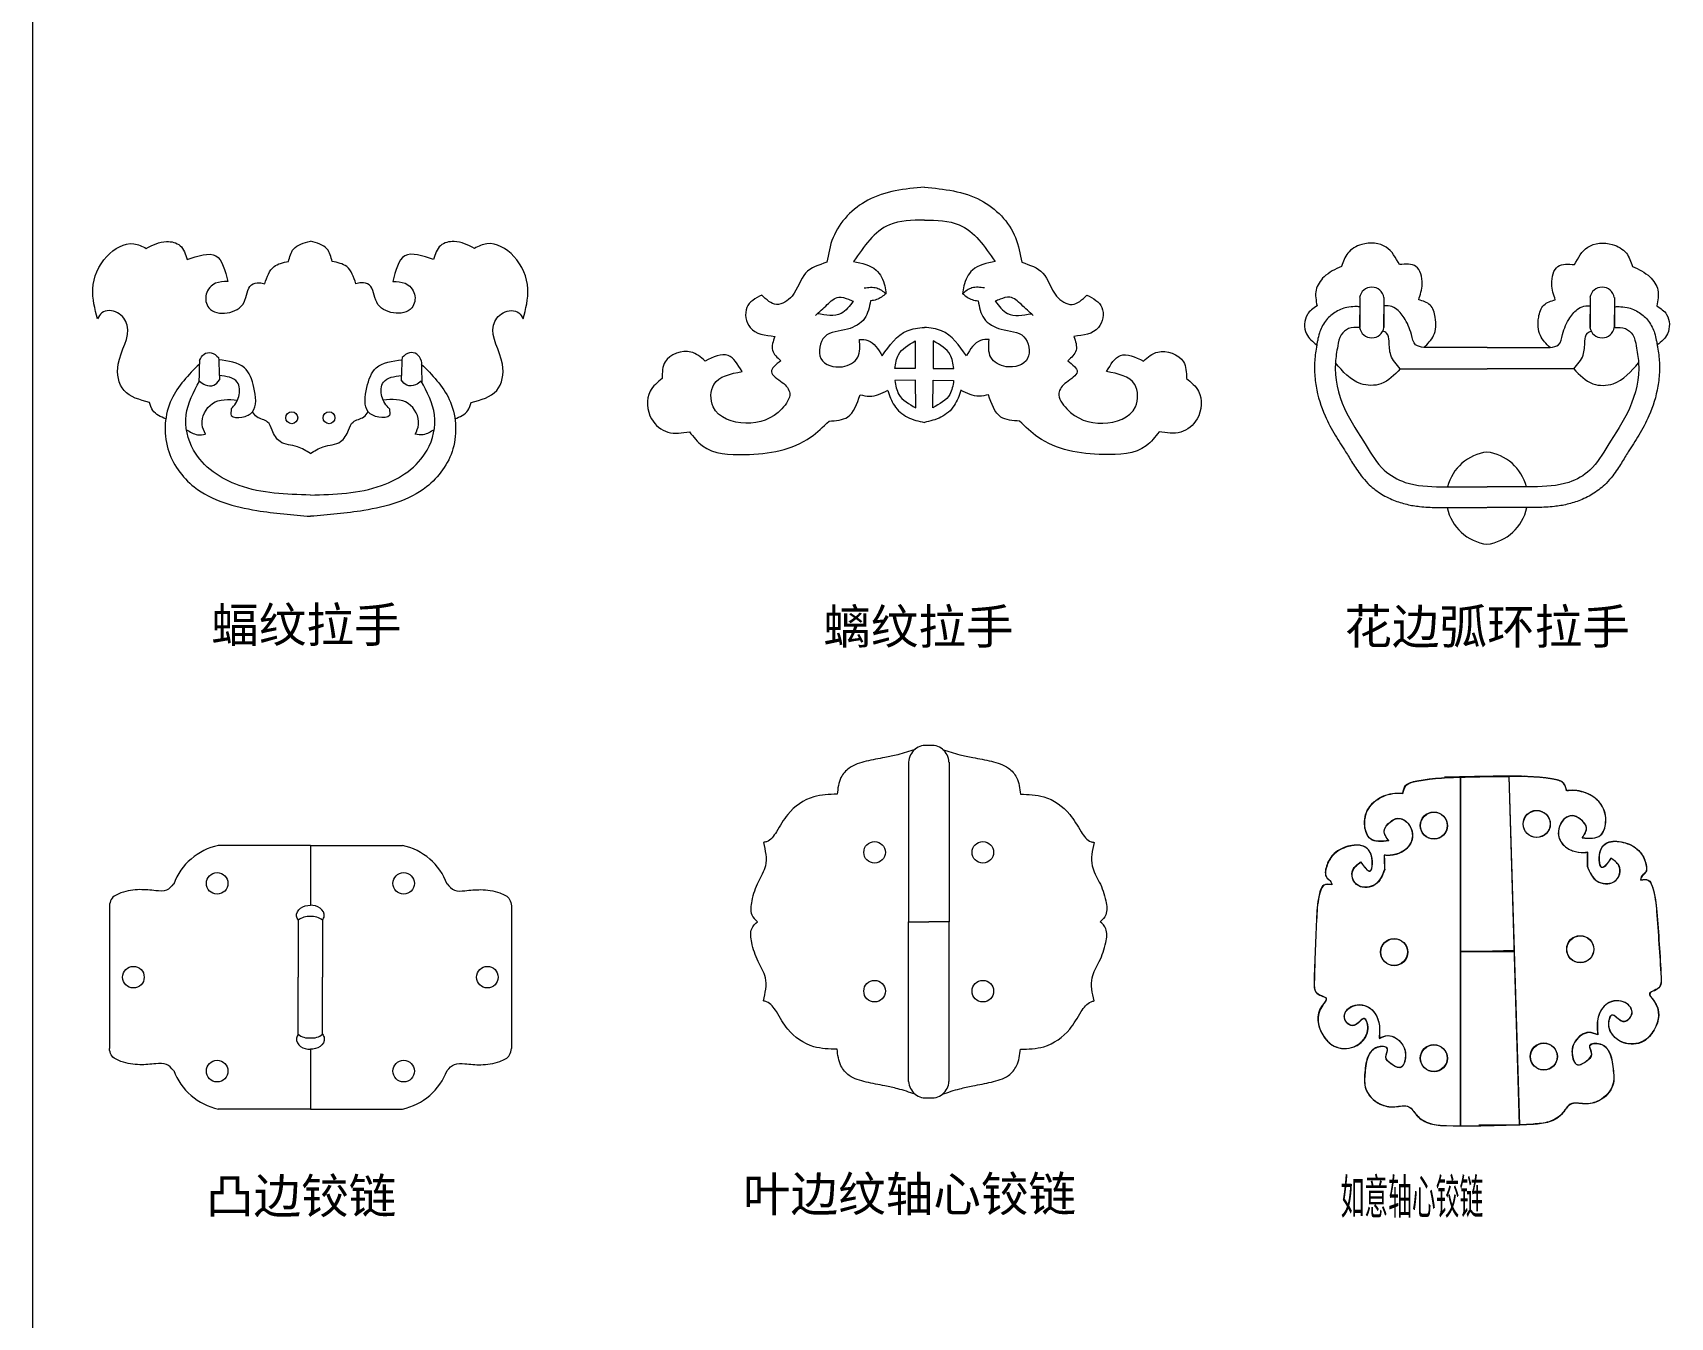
# Model space of a CAD drawing. Header units: millimetres. Extents: x -51923 to -51163, y -26833 to -26390.
# Drawn here: x -51923.1 to -51782.2, y -26722.4 to -26611.9 of the extents above; entities that cross this region are included whole.
import ezdxf

# ---------------------------------------------------------------- set-up
doc = ezdxf.new("R2010")
doc.units = ezdxf.units.MM
doc.header["$LTSCALE"] = 0.35
doc.styles.get("Standard").update_dxf_attribs({"font": 'simhei.ttf', "width": 0.5})
doc.styles.add('样式 1', font='simhei.ttf')

msp = doc.modelspace()

# ---------------------------------------------------------------- linework, layer by layer
at = {"lineweight": 5}
msp.add_line((-51923.06, -26832.91), (-51923.06, -26492.85), dxfattribs=at)
at = {"lineweight": 13}
for p, q in [((-51808.94, -26634.68), (-51808.94, -26637.26)), ((-51806.86, -26634.68), (-51806.86, -26637.26)), ((-51789.13, -26634.68), (-51789.13, -26637.26)), ((-51787.04, -26634.68), (-51787.04, -26637.26)), ((-51808.94, -26637.26), (-51808.94, -26636.17)), ((-51806.86, -26637.26), (-51806.86, -26636.11)), ((-51789.13, -26637.26), (-51789.13, -26636.11)), ((-51787.04, -26637.26), (-51787.04, -26636.17)), ((-51847.16, -26638.42), (-51847.16, -26640.8)), ((-51845.61, -26638.42), (-51845.61, -26640.8)), ((-51797.99, -26638.98), (-51803.42, -26638.98)), ((-51797.99, -26638.98), (-51792.57, -26638.98)), ((-51847.16, -26640.8), (-51848.92, -26640.8)), ((-51845.61, -26640.8), (-51843.85, -26640.8)), ((-51805.45, -26640.82), (-51797.99, -26640.82)), ((-51790.53, -26640.82), (-51797.99, -26640.82)), ((-51847.15, -26641.79), (-51848.91, -26641.82)), ((-51847.11, -26644.17), (-51847.15, -26641.79)), ((-51845.66, -26644.17), (-51845.62, -26641.79)), ((-51845.62, -26641.79), (-51843.86, -26641.82)), ((-51800.3, -26675.92), (-51800.29, -26705.93)), ((-51800.28, -26675.94), (-51800.27, -26705.94)), ((-51796.13, -26675.86), (-51795.22, -26705.85)), ((-51796.12, -26675.88), (-51795.2, -26705.87)), ((-51899.18, -26681.81), (-51907.1, -26681.81)), ((-51899.18, -26681.81), (-51891.26, -26681.81)), ((-51899.18, -26681.81), (-51899.18, -26686.95)), ((-51900.22, -26688.25), (-51900.22, -26693.15)), ((-51898.14, -26688.25), (-51898.14, -26693.15)), ((-51847.74, -26688.38), (-51846, -26688.38)), ((-51844.26, -26688.38), (-51846, -26688.38)), ((-51795.67, -26690.85), (-51800.29, -26691)), ((-51800.29, -26690.92), (-51795.67, -26690.92)), ((-51795.66, -26690.87), (-51800.28, -26691.01)), ((-51800.28, -26690.94), (-51795.66, -26690.94)), ((-51900.22, -26698.06), (-51900.22, -26693.15)), ((-51898.14, -26698.06), (-51898.14, -26693.15)), ((-51899.18, -26699.35), (-51899.18, -26704.5)), ((-51899.18, -26704.5), (-51907.1, -26704.5)), ((-51899.18, -26704.5), (-51891.26, -26704.5))]:
    msp.add_line(p, q, dxfattribs=at)
for points in [[(-51847.74, -26674.64), (-51847.74, -26688.38)], [(-51844.26, -26674.64), (-51844.26, -26688.38)], [(-51916.47, -26687.02), (-51916.47, -26699.29)], [(-51881.89, -26687.02), (-51881.89, -26699.29)], [(-51847.74, -26702.12), (-51847.74, -26688.38)], [(-51844.26, -26702.12), (-51844.26, -26688.38)]]:
    msp.add_lwpolyline(points, dxfattribs=at)
for centre, radius in [((-51900.79, -26645.02), 0.515), ((-51897.58, -26645.02), 0.515), ((-51802.57, -26680.1), 1.16), ((-51802.55, -26680.12), 1.16), ((-51793.73, -26679.96), 1.16), ((-51793.71, -26679.98), 1.16), ((-51850.66, -26682.41), 0.928), ((-51841.35, -26682.41), 0.928), ((-51907.2, -26685.08), 0.928), ((-51891.16, -26685.08), 0.928), ((-51805.99, -26690.98), 1.16), ((-51805.97, -26691), 1.16), ((-51789.98, -26690.74), 1.16), ((-51789.96, -26690.75), 1.16), ((-51914.4, -26693.15), 0.928), ((-51883.96, -26693.15), 0.928), ((-51850.66, -26694.35), 0.928), ((-51841.35, -26694.35), 0.928), ((-51802.57, -26700.11), 1.16), ((-51802.55, -26700.13), 1.16), ((-51793.12, -26699.97), 1.16), ((-51793.1, -26699.98), 1.16), ((-51907.2, -26701.23), 0.928), ((-51891.16, -26701.23), 0.928)]:
    msp.add_circle(centre, radius, dxfattribs=at)
for centre, radius, start, end in [((-51807.9, -26634.85), 1.06, 9.1316, 170.8684), ((-51788.09, -26634.85), 1.06, 9.1316, 170.8684), ((-51807.9, -26637.09), 1.06, 189.1316, 350.8684), ((-51788.09, -26637.09), 1.06, 189.1316, 350.8684), ((-51797.5, -26651.94), 4, 97.0945, 165.9135), ((-51798.49, -26651.94), 4, 14.0865, 82.9055), ((-51797.5, -26651.94), 4, 191.7301, 262.9055), ((-51798.49, -26651.94), 4, 277.0945, 348.2699), ((-51846.24, -26674.71), 1.5, 80.7814, 177.252), ((-51845.76, -26674.71), 1.5, 2.748, 99.2186), ((-51905.99, -26686.98), 5.28, 102.059, 159.5298), ((-51892.37, -26686.98), 5.28, 20.4702, 77.941), ((-51899.32, -26689.38), 1.45, 84.415, 128.5719), ((-51899.04, -26689.38), 1.45, 51.4281, 95.585), ((-51899.32, -26696.93), 1.45, 231.4281, 275.585), ((-51899.04, -26696.93), 1.45, 264.415, 308.5719), ((-51905.99, -26699.33), 5.28, 200.4702, 257.941), ((-51892.37, -26699.33), 5.28, 282.059, 339.5298), ((-51846.24, -26702.04), 1.5, 182.748, 279.2186), ((-51845.76, -26702.04), 1.5, 260.7814, 357.252)]:
    msp.add_arc(centre, radius, start, end, dxfattribs=at)
for points in [[(-51846.38, -26625.18), (-51851.23, -26626.3), (-51854.23, -26629.53), (-51854.76, -26631.65)], [(-51846.38, -26625.18), (-51841.54, -26626.3), (-51838.54, -26629.53), (-51838.01, -26631.65)], [(-51846.38, -26628.02), (-51849.39, -26628.43), (-51852.48, -26631.59)], [(-51846.38, -26628.02), (-51843.38, -26628.43), (-51840.29, -26631.59)], [(-51917.5, -26636.52), (-51917.89, -26633.93), (-51916.69, -26631.14), (-51914.36, -26630.06), (-51913.3, -26630.45)], [(-51913.3, -26630.45), (-51911.55, -26629.86), (-51910.38, -26630.22), (-51909.79, -26631.42)], [(-51909.79, -26631.42), (-51907.31, -26631.1), (-51906.29, -26633.31)], [(-51901.07, -26631.58), (-51900.63, -26630.51), (-51899.18, -26629.83)], [(-51897.3, -26631.58), (-51897.74, -26630.51), (-51899.18, -26629.83)], [(-51888.58, -26631.42), (-51891.06, -26631.1), (-51892.08, -26633.31)], [(-51885.07, -26630.45), (-51886.82, -26629.86), (-51887.99, -26630.22), (-51888.58, -26631.42)], [(-51880.87, -26636.52), (-51880.48, -26633.93), (-51881.68, -26631.14), (-51884.01, -26630.06), (-51885.07, -26630.45)], [(-51805.53, -26631.85), (-51806.66, -26630.35), (-51808.77, -26630.12), (-51809.97, -26630.87), (-51810.5, -26632)], [(-51790.46, -26631.85), (-51789.33, -26630.35), (-51787.22, -26630.12), (-51786.01, -26630.87), (-51785.49, -26632)], [(-51903.1, -26633.49), (-51902.31, -26632.02), (-51901.07, -26631.58)], [(-51895.27, -26633.49), (-51896.06, -26632.02), (-51897.3, -26631.58)], [(-51854.76, -26631.65), (-51856.59, -26632.58), (-51857.76, -26634.56), (-51859.09, -26635.28), (-51860.37, -26634.47)], [(-51852.48, -26631.59), (-51850.53, -26632.32), (-51849.79, -26633.68), (-51849.68, -26634.35)], [(-51840.29, -26631.59), (-51842.24, -26632.32), (-51842.98, -26633.68), (-51843.09, -26634.35)], [(-51838.01, -26631.65), (-51836.18, -26632.58), (-51835.01, -26634.56), (-51833.68, -26635.28), (-51832.4, -26634.47)], [(-51810.5, -26632), (-51812.01, -26632.91), (-51812.69, -26634.04), (-51812.61, -26635.39)], [(-51803.87, -26634.88), (-51803.57, -26633.51), (-51804.1, -26632), (-51805.53, -26631.85)], [(-51792.12, -26634.88), (-51792.42, -26633.51), (-51791.89, -26632), (-51790.46, -26631.85)], [(-51785.49, -26632), (-51783.98, -26632.91), (-51783.3, -26634.04), (-51783.38, -26635.39)], [(-51906.29, -26633.31), (-51907.34, -26633.46), (-51908.14, -26634.39), (-51907.91, -26635.58), (-51906.34, -26636), (-51904.89, -26635.09), (-51904.24, -26633.59), (-51903.57, -26633.41), (-51903.1, -26633.49)], [(-51892.08, -26633.31), (-51891.03, -26633.46), (-51890.23, -26634.39), (-51890.46, -26635.58), (-51892.03, -26636), (-51893.48, -26635.09), (-51894.13, -26633.59), (-51894.8, -26633.41), (-51895.27, -26633.49)], [(-51851.56, -26633.86), (-51850.48, -26633.86), (-51849.68, -26634.35)], [(-51841.21, -26633.86), (-51842.29, -26633.86), (-51843.09, -26634.35)], [(-51860.37, -26634.47), (-51861.65, -26635.54), (-51861.36, -26637.26), (-51859.24, -26638.02)], [(-51855.75, -26636.22), (-51854.73, -26635.29), (-51853.74, -26634.65), (-51852.9, -26634.83), (-51852.49, -26635)], [(-51852.49, -26635), (-51853.54, -26636.05), (-51855.59, -26636.08)], [(-51851.01, -26634.97), (-51851.52, -26636.48), (-51852.99, -26637.4), (-51854.95, -26638.06), (-51855.27, -26639.93), (-51853.43, -26640.63), (-51852.11, -26639.82), (-51851.96, -26638.28)], [(-51849.68, -26634.35), (-51850.49, -26634.86), (-51851.01, -26634.97)], [(-51843.09, -26634.35), (-51842.28, -26634.86), (-51841.76, -26634.97)], [(-51841.76, -26634.97), (-51841.25, -26636.48), (-51839.78, -26637.4), (-51837.82, -26638.06), (-51837.5, -26639.93), (-51839.34, -26640.63), (-51840.66, -26639.82), (-51840.81, -26638.28)], [(-51837.02, -26636.22), (-51838.04, -26635.29), (-51839.03, -26634.65), (-51839.87, -26634.83), (-51840.28, -26635)], [(-51840.28, -26635), (-51839.23, -26636.05), (-51837.18, -26636.08)], [(-51832.4, -26634.47), (-51831.11, -26635.54), (-51831.41, -26637.26), (-51833.53, -26638.02)], [(-51803.42, -26638.98), (-51802.59, -26637.96), (-51802.44, -26636.38), (-51802.89, -26635.33), (-51803.87, -26634.88)], [(-51792.57, -26638.98), (-51793.4, -26637.96), (-51793.55, -26636.38), (-51793.1, -26635.33), (-51792.12, -26634.88)], [(-51913.01, -26643.7), (-51915.21, -26642.68), (-51915.71, -26640.42), (-51914.94, -26637.07), (-51915.77, -26635.99), (-51917.11, -26635.99), (-51917.5, -26636.52)], [(-51885.36, -26643.7), (-51883.16, -26642.68), (-51882.66, -26640.42), (-51883.43, -26637.07), (-51882.6, -26635.99), (-51881.26, -26635.99), (-51880.87, -26636.52)], [(-51803.42, -26638.98), (-51804.13, -26638.75), (-51804.5, -26637.85), (-51805.13, -26636.42), (-51805.86, -26635.62), (-51806.5, -26635.39), (-51806.86, -26635.39)], [(-51792.57, -26638.98), (-51791.85, -26638.75), (-51791.49, -26637.85), (-51790.86, -26636.42), (-51790.12, -26635.62), (-51789.49, -26635.39), (-51789.13, -26635.39)], [(-51859.24, -26638.02), (-51859.44, -26639.22), (-51858.72, -26640.12)], [(-51850, -26639.7), (-51847.86, -26637.54), (-51846.38, -26637.25)], [(-51842.77, -26639.7), (-51844.91, -26637.54), (-51846.38, -26637.25)], [(-51833.53, -26638.02), (-51833.33, -26639.22), (-51834.05, -26640.12)], [(-51808.94, -26637.26), (-51809.9, -26637.36), (-51810.53, -26637.9), (-51810.83, -26638.85), (-51811.03, -26640.29), (-51810.24, -26644.23), (-51808.38, -26647.42), (-51806.84, -26649.52), (-51805.02, -26650.58), (-51801.96, -26650.96), (-51799.18, -26650.96), (-51797.99, -26650.96)], [(-51805.45, -26640.82), (-51806.26, -26639.64), (-51806.42, -26638.44), (-51806.63, -26637.74), (-51806.96, -26637.57)], [(-51787.04, -26637.26), (-51786.09, -26637.36), (-51785.46, -26637.9), (-51785.16, -26638.85), (-51784.96, -26640.29), (-51785.75, -26644.23), (-51787.61, -26647.42), (-51789.14, -26649.52), (-51790.96, -26650.58), (-51794.03, -26650.96), (-51796.81, -26650.96), (-51797.99, -26650.96)], [(-51790.53, -26640.82), (-51789.73, -26639.64), (-51789.57, -26638.44), (-51789.36, -26637.74), (-51789.03, -26637.57)], [(-51908.72, -26640.1), (-51908.33, -26639.55), (-51907.71, -26639.44), (-51907.07, -26639.84)], [(-51889.64, -26640.1), (-51890.04, -26639.55), (-51890.66, -26639.44), (-51891.3, -26639.84)], [(-51865.24, -26640.15), (-51866.46, -26639.37), (-51868.67, -26640.21), (-51868.93, -26641.64)], [(-51862.06, -26641.05), (-51863.26, -26639.66), (-51865.24, -26640.15)], [(-51851.96, -26638.28), (-51851.23, -26638.37), (-51850, -26639.7)], [(-51848.92, -26640.8), (-51848.61, -26639.6), (-51847.16, -26638.42)], [(-51843.85, -26640.8), (-51844.16, -26639.6), (-51845.61, -26638.42)], [(-51840.81, -26638.28), (-51841.54, -26638.37), (-51842.77, -26639.7)], [(-51830.71, -26641.05), (-51829.51, -26639.66), (-51827.53, -26640.15)], [(-51827.53, -26640.15), (-51826.31, -26639.37), (-51824.1, -26640.21), (-51823.84, -26641.64)], [(-51908.73, -26640.4), (-51911.13, -26643.45), (-51911.44, -26647.69), (-51909.17, -26650.97), (-51903.79, -26653), (-51899.18, -26653.5)], [(-51908.72, -26640.1), (-51908.77, -26641.95)], [(-51907.07, -26639.84), (-51907, -26641.76)], [(-51905.98, -26644.27), (-51905.98, -26644.83), (-51905.07, -26644.98), (-51904.17, -26644.52), (-51904.04, -26642.42), (-51904.85, -26640.73), (-51907.07, -26640.04)], [(-51889.64, -26640.4), (-51887.24, -26643.45), (-51886.92, -26647.69), (-51889.2, -26650.97), (-51894.58, -26653), (-51899.18, -26653.5)], [(-51892.39, -26644.27), (-51892.39, -26644.83), (-51893.3, -26644.98), (-51894.2, -26644.52), (-51894.33, -26642.42), (-51893.52, -26640.73), (-51891.3, -26640.04)], [(-51891.3, -26639.84), (-51891.37, -26641.76)], [(-51889.64, -26640.1), (-51889.6, -26641.95)], [(-51858.72, -26640.12), (-51859.53, -26641.08), (-51858.6, -26641.98), (-51857.96, -26642.92), (-51858.63, -26644.25), (-51861.74, -26645.5), (-51864.54, -26644.08), (-51864.48, -26642.16), (-51862.06, -26641.05)], [(-51834.05, -26640.12), (-51833.24, -26641.08), (-51834.17, -26641.98), (-51834.81, -26642.92), (-51834.14, -26644.25), (-51831.03, -26645.5), (-51828.23, -26644.08), (-51828.29, -26642.16), (-51830.71, -26641.05)], [(-51805.45, -26640.82), (-51807.11, -26642.1), (-51808.85, -26642.1), (-51811.03, -26640.29)], [(-51790.53, -26640.82), (-51788.88, -26642.1), (-51787.14, -26642.1), (-51784.96, -26640.29)], [(-51899.18, -26651.67), (-51905.31, -26650.85), (-51909.23, -26647.81), (-51909.86, -26644.78), (-51908.72, -26641.87)], [(-51908.72, -26641.87), (-51908.22, -26642.19), (-51907.49, -26642.23), (-51907, -26641.76)], [(-51905.98, -26644.27), (-51905.33, -26643.2), (-51905.48, -26641.95), (-51907.02, -26641.39)], [(-51899.18, -26651.67), (-51893.06, -26650.85), (-51889.14, -26647.81), (-51888.51, -26644.78), (-51889.64, -26641.87)], [(-51892.39, -26644.27), (-51893.04, -26643.2), (-51892.89, -26641.95), (-51891.35, -26641.39)], [(-51889.64, -26641.87), (-51890.15, -26642.19), (-51890.88, -26642.23), (-51891.37, -26641.76)], [(-51868.93, -26641.64), (-51869.96, -26642.74), (-51869.84, -26645.13), (-51868.44, -26646.26), (-51866.58, -26646.23)], [(-51848.91, -26641.82), (-51848.58, -26643.01), (-51847.11, -26644.17)], [(-51843.86, -26641.82), (-51844.19, -26643.01), (-51845.66, -26644.17)], [(-51823.84, -26641.64), (-51822.81, -26642.74), (-51822.93, -26645.13), (-51824.32, -26646.26), (-51826.19, -26646.23)], [(-51911.61, -26645.12), (-51912.73, -26644.4), (-51913.01, -26643.7)], [(-51908.2, -26646.45), (-51908.49, -26645.61), (-51907.61, -26643.8), (-51905.44, -26643.5)], [(-51890.16, -26646.45), (-51889.88, -26645.61), (-51890.76, -26643.8), (-51892.93, -26643.5)], [(-51886.76, -26645.12), (-51885.64, -26644.4), (-51885.36, -26643.7)], [(-51854.58, -26645.31), (-51852.98, -26644.96), (-51851.91, -26643.04)], [(-51851.91, -26643.04), (-51851.11, -26643.18), (-51849.53, -26642.66)], [(-51849.53, -26642.68), (-51848.96, -26643.97), (-51847.82, -26644.98), (-51846.38, -26645.42)], [(-51843.24, -26642.68), (-51843.81, -26643.97), (-51844.95, -26644.98), (-51846.38, -26645.42)], [(-51840.86, -26643.04), (-51841.66, -26643.18), (-51843.23, -26642.66)], [(-51838.19, -26645.31), (-51839.79, -26644.96), (-51840.86, -26643.04)], [(-51899.18, -26648.11), (-51900.29, -26647.52), (-51901.79, -26647.08), (-51902.48, -26646.08), (-51902.86, -26645.39), (-51903.79, -26644.95), (-51904.17, -26644.52)], [(-51899.18, -26648.11), (-51898.08, -26647.52), (-51896.58, -26647.08), (-51895.89, -26646.08), (-51895.51, -26645.39), (-51894.58, -26644.95), (-51894.2, -26644.52)], [(-51909.84, -26646.05), (-51908.89, -26646.48), (-51908.2, -26646.45)], [(-51888.53, -26646.05), (-51889.48, -26646.48), (-51890.16, -26646.45)], [(-51866.58, -26646.23), (-51865.47, -26647.43), (-51861.81, -26648.19), (-51856.16, -26646.7), (-51854.58, -26645.31)], [(-51826.19, -26646.23), (-51827.3, -26647.43), (-51830.96, -26648.19), (-51836.61, -26646.7), (-51838.19, -26645.31)], [(-51847.18, -26673.55), (-51848.67, -26674.01), (-51849.78, -26674.25), (-51851.38, -26674.58), (-51852.85, -26675.16), (-51853.55, -26675.98), (-51853.88, -26677.41)], [(-51844.82, -26673.55), (-51843.33, -26674.01), (-51842.22, -26674.25), (-51840.62, -26674.58), (-51839.15, -26675.16), (-51838.45, -26675.98), (-51838.12, -26677.41)], [(-51805.24, -26677.32), (-51804.99, -26676.67), (-51804.04, -26676.27), (-51799.9, -26675.91), (-51794.78, -26675.84)], [(-51805.22, -26677.34), (-51804.98, -26676.69), (-51804.03, -26676.29), (-51799.88, -26675.93), (-51794.76, -26675.86)], [(-51791.15, -26677.11), (-51791.41, -26676.47), (-51792.38, -26676.09), (-51796.53, -26675.86), (-51801.65, -26675.95)], [(-51791.13, -26677.12), (-51791.4, -26676.48), (-51792.36, -26676.11), (-51796.52, -26675.88), (-51801.64, -26675.96)], [(-51853.88, -26677.41), (-51855.89, -26677.63), (-51858.12, -26679.14), (-51859.11, -26680.65), (-51859.96, -26681.5), (-51860.22, -26681.56)], [(-51838.12, -26677.41), (-51836.11, -26677.63), (-51833.88, -26679.14), (-51832.89, -26680.65), (-51832.04, -26681.5), (-51831.78, -26681.56)], [(-51806.45, -26681.4), (-51808.03, -26681.23), (-51808.51, -26680.16), (-51808.19, -26678.63), (-51807.07, -26677.64), (-51805.52, -26677.31), (-51805.24, -26677.32)], [(-51806.43, -26681.42), (-51808.02, -26681.25), (-51808.49, -26680.17), (-51808.17, -26678.64), (-51807.06, -26677.66), (-51805.51, -26677.32), (-51805.22, -26677.34)], [(-51789.81, -26681.15), (-51788.23, -26680.93), (-51787.79, -26679.84), (-51788.16, -26678.32), (-51789.31, -26677.37), (-51790.86, -26677.08), (-51791.15, -26677.11)], [(-51789.8, -26681.16), (-51788.22, -26680.94), (-51787.78, -26679.85), (-51788.15, -26678.34), (-51789.29, -26677.39), (-51790.85, -26677.1), (-51791.13, -26677.12)], [(-51806.45, -26681.4), (-51806.84, -26680.55), (-51806.33, -26679.8), (-51805.65, -26679.48), (-51805.01, -26679.7), (-51804.62, -26680.17), (-51804.41, -26681), (-51804.82, -26681.99), (-51805.6, -26682.5), (-51806.58, -26682.67), (-51806.84, -26682.65)], [(-51806.43, -26681.42), (-51806.83, -26680.57), (-51806.32, -26679.81), (-51805.64, -26679.49), (-51805, -26679.72), (-51804.6, -26680.19), (-51804.39, -26681.02), (-51804.81, -26682), (-51805.58, -26682.51), (-51806.56, -26682.68), (-51806.83, -26682.66)], [(-51789.81, -26681.15), (-51789.44, -26680.28), (-51789.98, -26679.55), (-51790.67, -26679.25), (-51791.3, -26679.49), (-51791.68, -26679.98), (-51791.86, -26680.81), (-51791.42, -26681.78), (-51790.63, -26682.27), (-51789.64, -26682.41), (-51789.38, -26682.38)], [(-51789.8, -26681.16), (-51789.43, -26680.3), (-51789.96, -26679.56), (-51790.65, -26679.26), (-51791.29, -26679.51), (-51791.67, -26679.99), (-51791.85, -26680.83), (-51791.4, -26681.8), (-51790.61, -26682.28), (-51789.63, -26682.42), (-51789.36, -26682.4)], [(-51808.86, -26683.24), (-51808.52, -26683.68), (-51808.14, -26684.01), (-51807.93, -26682.71), (-51808.61, -26681.89), (-51809.95, -26681.89), (-51811.27, -26682.65), (-51811.8, -26683.61), (-51811.76, -26684.6), (-51811.42, -26684.94), (-51811.36, -26685.19)], [(-51808.84, -26683.25), (-51808.51, -26683.69), (-51808.13, -26684.03), (-51807.92, -26682.73), (-51808.59, -26681.91), (-51809.93, -26681.91), (-51811.25, -26682.67), (-51811.78, -26683.63), (-51811.74, -26684.62), (-51811.41, -26684.95), (-51811.34, -26685.21)], [(-51787.35, -26682.91), (-51787.67, -26683.36), (-51788.04, -26683.71), (-51788.29, -26682.41), (-51787.64, -26681.57), (-51786.3, -26681.53), (-51784.96, -26682.25), (-51784.4, -26683.19), (-51784.41, -26684.18), (-51784.73, -26684.53), (-51784.79, -26684.78)], [(-51787.33, -26682.92), (-51787.66, -26683.37), (-51788.02, -26683.72), (-51788.27, -26682.43), (-51787.63, -26681.59), (-51786.28, -26681.55), (-51784.94, -26682.26), (-51784.38, -26683.21), (-51784.39, -26684.2), (-51784.72, -26684.54), (-51784.78, -26684.8)], [(-51806.81, -26683.89), (-51807.62, -26685.17), (-51809.05, -26685.27), (-51809.57, -26684.6), (-51809.53, -26683.91), (-51808.86, -26683.24)], [(-51806.84, -26682.65), (-51806.81, -26683.89)], [(-51806.83, -26682.66), (-51806.79, -26683.91)], [(-51789.38, -26682.38), (-51789.38, -26683.62)], [(-51789.38, -26683.62), (-51788.53, -26684.88), (-51787.1, -26684.94), (-51786.59, -26684.25), (-51786.66, -26683.56), (-51787.35, -26682.91)], [(-51789.36, -26682.4), (-51789.36, -26683.64)], [(-51789.36, -26683.64), (-51788.51, -26684.89), (-51787.08, -26684.95), (-51786.58, -26684.27), (-51786.64, -26683.57), (-51787.33, -26682.92)], [(-51806.79, -26683.91), (-51807.6, -26685.19), (-51809.03, -26685.29), (-51809.56, -26684.62), (-51809.51, -26683.93), (-51808.84, -26683.25)], [(-51912.47, -26685.71), (-51913.84, -26685.62), (-51915.47, -26685.9), (-51916.31, -26686.46), (-51916.47, -26687.02)], [(-51910.94, -26685.13), (-51911.56, -26685.66), (-51912.47, -26685.71)], [(-51887.42, -26685.13), (-51886.8, -26685.66), (-51885.89, -26685.71)], [(-51885.89, -26685.71), (-51884.52, -26685.62), (-51882.89, -26685.9), (-51882.05, -26686.46), (-51881.89, -26687.02)], [(-51811.36, -26685.19), (-51812.03, -26685.23), (-51812.36, -26685.82), (-51812.65, -26687.95), (-51812.87, -26693.61)], [(-51811.34, -26685.21), (-51812.01, -26685.24), (-51812.34, -26685.84), (-51812.64, -26687.96), (-51812.85, -26693.63)], [(-51784.79, -26684.78), (-51784.12, -26684.8), (-51783.77, -26685.38), (-51783.41, -26687.5), (-51783.02, -26693.15)], [(-51784.78, -26684.8), (-51784.1, -26684.82), (-51783.76, -26685.4), (-51783.39, -26687.52), (-51783.01, -26693.17)], [(-51812.87, -26693.61), (-51812.72, -26694.41), (-51812.24, -26694.73), (-51811.83, -26694.95), (-51812.17, -26695.59), (-51812.12, -26698.1), (-51811.15, -26699.07), (-51809.45, -26699.13), (-51808.56, -26698.44), (-51808.27, -26697.24), (-51808.53, -26696.71), (-51809.45, -26697.29), (-51810.26, -26696.63), (-51809.89, -26695.82), (-51808.35, -26695.64), (-51807.4, -26696.71), (-51807.24, -26698), (-51807.27, -26698.39)], [(-51812.85, -26693.63), (-51812.71, -26694.43), (-51812.23, -26694.75), (-51811.82, -26694.97), (-51812.15, -26695.61), (-51812.11, -26698.12), (-51811.14, -26699.09), (-51809.43, -26699.14), (-51808.54, -26698.46), (-51808.25, -26697.25), (-51808.51, -26696.73), (-51809.43, -26697.31), (-51810.25, -26696.65), (-51809.88, -26695.84), (-51808.33, -26695.66), (-51807.39, -26696.73), (-51807.23, -26698.01), (-51807.25, -26698.41)], [(-51783.02, -26693.15), (-51783.14, -26693.96), (-51783.61, -26694.29), (-51784.01, -26694.53), (-51783.66, -26695.16), (-51783.63, -26697.67), (-51784.57, -26698.66), (-51786.27, -26698.77), (-51787.18, -26698.12), (-51787.51, -26696.92), (-51787.26, -26696.39), (-51786.33, -26696.93), (-51785.53, -26696.25), (-51785.93, -26695.45), (-51787.48, -26695.32), (-51788.39, -26696.42), (-51788.51, -26697.71), (-51788.47, -26698.1)], [(-51783.01, -26693.17), (-51783.12, -26693.97), (-51783.6, -26694.31), (-51784, -26694.54), (-51783.64, -26695.17), (-51783.61, -26697.68), (-51784.55, -26698.68), (-51786.26, -26698.79), (-51787.17, -26698.13), (-51787.49, -26696.94), (-51787.25, -26696.4), (-51786.31, -26696.95), (-51785.52, -26696.27), (-51785.91, -26695.47), (-51787.46, -26695.33), (-51788.38, -26696.44), (-51788.49, -26697.73), (-51788.46, -26698.12)], [(-51853.88, -26699.34), (-51855.89, -26699.13), (-51858.12, -26697.62), (-51859.11, -26696.11), (-51859.96, -26695.26), (-51860.22, -26695.19)], [(-51838.12, -26699.34), (-51836.11, -26699.13), (-51833.88, -26697.62), (-51832.89, -26696.11), (-51832.04, -26695.26), (-51831.78, -26695.19)], [(-51807.27, -26698.39), (-51806.52, -26698.17), (-51805.32, -26698.87), (-51805.01, -26699.92), (-51805.43, -26700.91), (-51806.27, -26700.58), (-51806.7, -26700.04), (-51806.56, -26699.28), (-51807.44, -26699.18), (-51808.19, -26699.88), (-51808.5, -26701.34), (-51808.42, -26702.75), (-51807.22, -26704.04), (-51805.93, -26704.29), (-51804.73, -26704.29), (-51804.06, -26704.99), (-51802.86, -26705.74), (-51801.49, -26705.91), (-51796.8, -26705.86)], [(-51807.25, -26698.41), (-51806.5, -26698.18), (-51805.31, -26698.88), (-51805, -26699.93), (-51805.41, -26700.92), (-51806.26, -26700.59), (-51806.69, -26700.06), (-51806.54, -26699.3), (-51807.43, -26699.19), (-51808.17, -26699.89), (-51808.48, -26701.36), (-51808.41, -26702.77), (-51807.2, -26704.06), (-51805.92, -26704.3), (-51804.71, -26704.3), (-51804.05, -26705.01), (-51802.84, -26705.76), (-51801.47, -26705.92), (-51796.78, -26705.88)], [(-51788.47, -26698.1), (-51789.23, -26697.9), (-51790.4, -26698.64), (-51790.68, -26699.7), (-51790.24, -26700.67), (-51789.4, -26700.32), (-51788.99, -26699.77), (-51789.15, -26699.01), (-51788.27, -26698.88), (-51787.51, -26699.56), (-51787.15, -26701.01), (-51787.19, -26702.43), (-51788.35, -26703.75), (-51789.63, -26704.04), (-51790.83, -26704.07), (-51791.47, -26704.8), (-51792.65, -26705.58), (-51794.02, -26705.79), (-51798.71, -26705.89)], [(-51788.46, -26698.12), (-51789.21, -26697.92), (-51790.39, -26698.66), (-51790.66, -26699.71), (-51790.22, -26700.69), (-51789.39, -26700.33), (-51788.97, -26699.79), (-51789.14, -26699.03), (-51788.26, -26698.9), (-51787.49, -26699.58), (-51787.14, -26701.03), (-51787.17, -26702.44), (-51788.33, -26703.77), (-51789.61, -26704.05), (-51790.82, -26704.09), (-51791.46, -26704.82), (-51792.64, -26705.6), (-51794, -26705.81), (-51798.69, -26705.91)], [(-51912.47, -26700.6), (-51913.84, -26700.68), (-51915.47, -26700.4), (-51916.31, -26699.84), (-51916.47, -26699.29)], [(-51885.89, -26700.6), (-51884.52, -26700.68), (-51882.89, -26700.4), (-51882.05, -26699.84), (-51881.89, -26699.29)], [(-51847.18, -26703.21), (-51848.67, -26702.75), (-51849.78, -26702.5), (-51851.38, -26702.17), (-51852.85, -26701.6), (-51853.55, -26700.78), (-51853.88, -26699.34)], [(-51844.82, -26703.21), (-51843.33, -26702.75), (-51842.22, -26702.5), (-51840.62, -26702.17), (-51839.15, -26701.6), (-51838.45, -26700.78), (-51838.12, -26699.34)], [(-51910.94, -26701.18), (-51911.56, -26700.65), (-51912.47, -26700.6)], [(-51887.42, -26701.18), (-51886.8, -26700.65), (-51885.89, -26700.6)]]:
    msp.add_spline(points, degree=3, dxfattribs=at)
for points, knots in [([(-51812.61, -26635.39), (-51812.93, -26635.61), (-51813.72, -26636.15), (-51813.77, -26637.84), (-51812.98, -26638.48), (-51812.63, -26638.76)], [0, 0, 0, 0, 0.933429, 2.315478, 3.404923, 3.404923, 3.404923, 3.404923]), ([(-51808.94, -26635.47), (-51809.06, -26635.47), (-51809.2, -26635.46), (-51809.56, -26635.47), (-51809.79, -26635.49), (-51810.22, -26635.58), (-51810.4, -26635.63), (-51810.77, -26635.78), (-51810.94, -26635.87), (-51811.4, -26636.18), (-51811.66, -26636.42), (-51812, -26636.87), (-51812.11, -26637.05), (-51812.29, -26637.4), (-51812.35, -26637.57), (-51812.48, -26637.96), (-51812.52, -26638.17), (-51812.58, -26638.46), (-51812.6, -26638.55), (-51812.63, -26638.75), (-51812.65, -26638.86), (-51812.7, -26639.17), (-51812.74, -26639.39), (-51812.79, -26639.83), (-51812.81, -26640.05), (-51812.83, -26640.51), (-51812.83, -26640.74), (-51812.81, -26641.43), (-51812.77, -26641.88), (-51812.54, -26643.2), (-51812.27, -26644.05), (-51811.66, -26645.45), (-51811.36, -26646), (-51810.75, -26647.02), (-51810.44, -26647.5), (-51810.05, -26648.12), (-51809.95, -26648.27), (-51809.76, -26648.58), (-51809.66, -26648.75), (-51809.34, -26649.26), (-51809.1, -26649.64), (-51808.63, -26650.24), (-51808.45, -26650.45), (-51808.08, -26650.83), (-51807.91, -26650.98), (-51807.56, -26651.26), (-51807.38, -26651.39), (-51806.82, -26651.75), (-51806.43, -26651.95), (-51805.66, -26652.26), (-51805.27, -26652.38), (-51804.52, -26652.56), (-51804.15, -26652.62), (-51803.3, -26652.71), (-51802.83, -26652.73), (-51802.01, -26652.75), (-51801.66, -26652.75), (-51800.96, -26652.76), (-51800.61, -26652.75), (-51799.58, -26652.75), (-51798.91, -26652.75), (-51798.15, -26652.75), (-51798.07, -26652.75), (-51798, -26652.75)], [0.049907, 0.049907, 0.049907, 0.049907, 0.305478, 0.305478, 0.610955, 0.610955, 0.803418, 0.803418, 0.99588, 0.99588, 1.382068, 1.382068, 1.610767, 1.610767, 1.839466, 1.839466, 2.188184, 2.188184, 2.427817, 2.427817, 2.66745, 2.66745, 3.146716, 3.146716, 3.602768, 3.602768, 4.05882, 4.05882, 4.970924, 4.970924, 6.795131, 6.795131, 8.175689, 8.175689, 9.556247, 9.556247, 10.029265, 10.029265, 10.502284, 10.502284, 11.448321, 11.448321, 11.990872, 11.990872, 12.389985, 12.389985, 12.789099, 12.789099, 13.587325, 13.587325, 14.347793, 14.347793, 15.108262, 15.108262, 16.146059, 16.146059, 17.003077, 17.003077, 17.860094, 17.860094, 19.57413, 19.57413, 19.76379, 19.76379, 19.76379, 19.76379]), ([(-51787.04, -26635.47), (-51786.93, -26635.47), (-51786.79, -26635.46), (-51786.43, -26635.47), (-51786.2, -26635.49), (-51785.77, -26635.58), (-51785.59, -26635.63), (-51785.22, -26635.78), (-51785.05, -26635.87), (-51784.59, -26636.18), (-51784.33, -26636.42), (-51783.99, -26636.87), (-51783.88, -26637.05), (-51783.7, -26637.4), (-51783.64, -26637.57), (-51783.51, -26637.96), (-51783.47, -26638.17), (-51783.41, -26638.46), (-51783.39, -26638.55), (-51783.36, -26638.75), (-51783.34, -26638.86), (-51783.29, -26639.17), (-51783.25, -26639.39), (-51783.2, -26639.83), (-51783.18, -26640.05), (-51783.16, -26640.51), (-51783.15, -26640.74), (-51783.17, -26641.43), (-51783.22, -26641.88), (-51783.45, -26643.2), (-51783.72, -26644.05), (-51784.33, -26645.45), (-51784.63, -26646), (-51785.24, -26647.02), (-51785.55, -26647.5), (-51785.94, -26648.12), (-51786.03, -26648.27), (-51786.23, -26648.58), (-51786.33, -26648.75), (-51786.65, -26649.26), (-51786.89, -26649.64), (-51787.35, -26650.24), (-51787.54, -26650.45), (-51787.91, -26650.83), (-51788.08, -26650.98), (-51788.43, -26651.26), (-51788.61, -26651.39), (-51789.17, -26651.75), (-51789.55, -26651.95), (-51790.33, -26652.26), (-51790.72, -26652.38), (-51791.47, -26652.56), (-51791.84, -26652.62), (-51792.69, -26652.71), (-51793.16, -26652.73), (-51793.98, -26652.75), (-51794.33, -26652.75), (-51795.03, -26652.76), (-51795.37, -26652.75), (-51796.41, -26652.75), (-51797.08, -26652.75), (-51797.84, -26652.75), (-51797.92, -26652.75), (-51797.99, -26652.75)], [0.049907, 0.049907, 0.049907, 0.049907, 0.305478, 0.305478, 0.610955, 0.610955, 0.803418, 0.803418, 0.99588, 0.99588, 1.382068, 1.382068, 1.610767, 1.610767, 1.839466, 1.839466, 2.188184, 2.188184, 2.427817, 2.427817, 2.66745, 2.66745, 3.146716, 3.146716, 3.602768, 3.602768, 4.05882, 4.05882, 4.970924, 4.970924, 6.795131, 6.795131, 8.175689, 8.175689, 9.556247, 9.556247, 10.029265, 10.029265, 10.502284, 10.502284, 11.448321, 11.448321, 11.990872, 11.990872, 12.389985, 12.389985, 12.789099, 12.789099, 13.587325, 13.587325, 14.347793, 14.347793, 15.108262, 15.108262, 16.146059, 16.146059, 17.003077, 17.003077, 17.860094, 17.860094, 19.57413, 19.57413, 19.76379, 19.76379, 19.76379, 19.76379]), ([(-51783.38, -26635.39), (-51783.06, -26635.61), (-51782.27, -26636.15), (-51782.22, -26637.84), (-51783, -26638.48), (-51783.35, -26638.76)], [0, 0, 0, 0, 0.933429, 2.315478, 3.404923, 3.404923, 3.404923, 3.404923]), ([(-51860.22, -26681.56), (-51860.06, -26682.25), (-51859.79, -26683.45), (-51860.76, -26685.02), (-51861.23, -26686.36), (-51861.4, -26687.73), (-51860.95, -26688.2), (-51860.73, -26688.38)], [0, 0, 0, 0, 4.017224, 7.06743, 10.519322, 12.881888, 14.487496, 14.487496, 14.487496, 14.487496]), ([(-51831.78, -26681.56), (-51831.94, -26682.25), (-51832.21, -26683.45), (-51831.24, -26685.02), (-51830.77, -26686.36), (-51830.6, -26687.73), (-51831.05, -26688.2), (-51831.27, -26688.38)], [0, 0, 0, 0, 4.017224, 7.06743, 10.519322, 12.881888, 14.487496, 14.487496, 14.487496, 14.487496]), ([(-51900.22, -26688.25), (-51900.29, -26688.14), (-51900.5, -26687.79), (-51900.04, -26687.05), (-51899.48, -26686.97), (-51899.18, -26686.95)], [0, 0, 0, 0, 0.74801, 2.333312, 4.092549, 4.092549, 4.092549, 4.092549]), ([(-51898.14, -26688.25), (-51898.07, -26688.14), (-51897.86, -26687.79), (-51898.32, -26687.05), (-51898.88, -26686.97), (-51899.18, -26686.95)], [0, 0, 0, 0, 0.74801, 2.333312, 4.092549, 4.092549, 4.092549, 4.092549]), ([(-51860.22, -26695.19), (-51860.06, -26694.51), (-51859.79, -26693.31), (-51860.76, -26691.74), (-51861.23, -26690.39), (-51861.4, -26689.03), (-51860.95, -26688.55), (-51860.73, -26688.38)], [0, 0, 0, 0, 4.017224, 7.06743, 10.519322, 12.881888, 14.487496, 14.487496, 14.487496, 14.487496]), ([(-51831.78, -26695.19), (-51831.94, -26694.51), (-51832.21, -26693.31), (-51831.24, -26691.74), (-51830.77, -26690.39), (-51830.6, -26689.03), (-51831.05, -26688.55), (-51831.27, -26688.38)], [0, 0, 0, 0, 4.017224, 7.06743, 10.519322, 12.881888, 14.487496, 14.487496, 14.487496, 14.487496]), ([(-51900.22, -26698.06), (-51900.29, -26698.17), (-51900.5, -26698.52), (-51900.04, -26699.26), (-51899.48, -26699.34), (-51899.18, -26699.35)], [0, 0, 0, 0, 0.74801, 2.333312, 4.092549, 4.092549, 4.092549, 4.092549]), ([(-51898.14, -26698.06), (-51898.07, -26698.17), (-51897.86, -26698.52), (-51898.32, -26699.26), (-51898.88, -26699.34), (-51899.18, -26699.35)], [0, 0, 0, 0, 0.74801, 2.333312, 4.092549, 4.092549, 4.092549, 4.092549])]:
    msp.add_open_spline(points, degree=3, knots=knots, dxfattribs=at)

# ---------------------------------------------------------------- texts
at = {"lineweight": 5, "char_height": 3, "width": 203.6821, "attachment_point": 1, "style": '样式 1'}
for s, insert in [('{\\fSimSun|b0|i0|c134|p2;蝠纹拉手}', (-51907.71, -26661.34)), ('{\\fSimSun|b0|i0|c134|p2;螭纹拉手}', (-51855.08, -26661.49)), ('{\\fSimSun|b0|i0|c134|p2;花边弧环拉手}', (-51810.26, -26661.49)), ('{\\fSimSun|b0|i0|c134|p2;叶边纹轴心铰链}', (-51861.98, -26710.3)), ('{\\fSimSun|b0|i0|c134|p2;凸边铰链}', (-51908.16, -26710.47))]:
    msp.add_mtext(s, dxfattribs=dict(at, insert=insert))
at = {"lineweight": 5, "insert": (-51810.59, -26710.52), "char_height": 3, "width": 50.3833, "attachment_point": 1}
msp.add_mtext('{\\fSimSun|b0|i0|c134|p54;如意轴心铰链}', dxfattribs=at)

doc.saveas('drawing.dxf')
